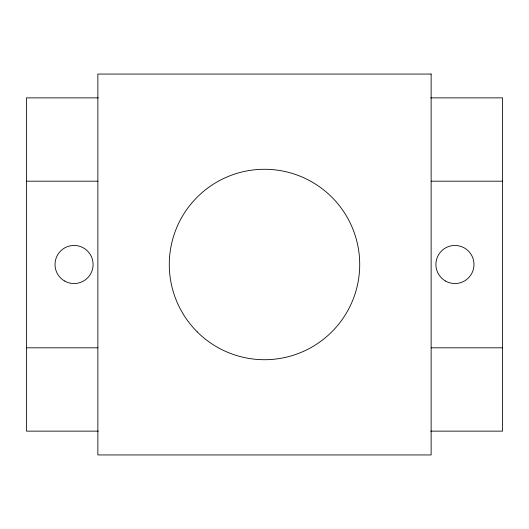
<?xml version="1.0" encoding="UTF-8"?>
<svg xmlns="http://www.w3.org/2000/svg" width="529" height="529" viewBox="0 0 529 529"><rect width="100%" height="100%" fill="white"/><g stroke="black" fill="none" stroke-linecap="round" stroke-linejoin="round"><path stroke-width="0.79" d="M98.275 97.865L26.45 97.865L26.45 431.135L98.275 431.135M430.725 97.865L502.55 97.865L502.55 431.135L430.725 431.135M26.45 181.183L97.865 181.183M431.135 181.183L502.55 181.183M26.45 347.817L97.865 347.817M431.135 347.817L502.55 347.817M431.135 74.06L97.865 74.06L97.865 454.94L431.135 454.94L431.135 74.06M64.538 280.992A19.044 19.044 0 0 0 93.104 264.5A19.044 19.044 0 0 0 64.538 248.008A19.044 19.044 0 0 0 64.538 280.992M197.172 331.828A95.22 95.22 0 0 0 356.473 289.145A95.22 95.22 0 0 0 239.855 172.527A95.22 95.22 0 0 0 197.172 331.828M445.418 280.992A19.044 19.044 0 0 0 473.984 264.5A19.044 19.044 0 0 0 445.418 248.008A19.044 19.044 0 0 0 445.418 280.992"/></g></svg>
